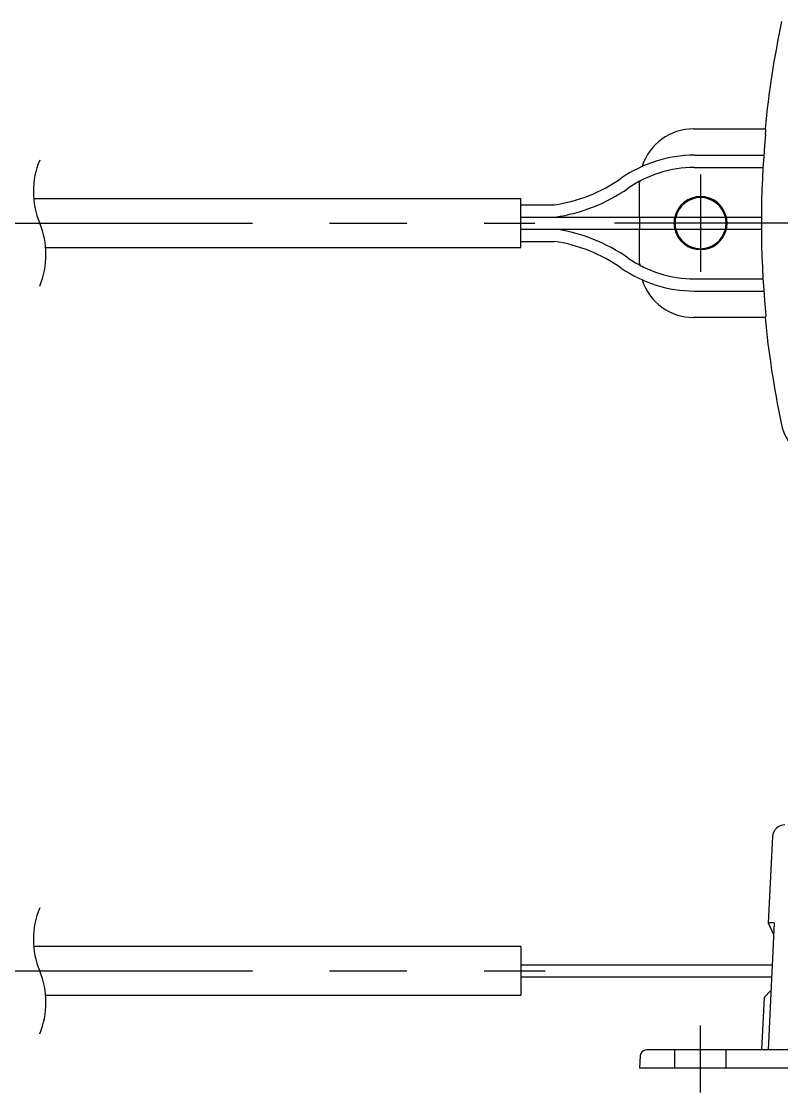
# Model space of a CAD drawing. Extents: x -48 to 334, y -80 to 81.
# Drawn here: x 158.9 to 221.4, y -10 to 78 of the extents above; entities that cross this region are included whole.
import ezdxf

# ---------------------------------------------------------------- set-up
doc = ezdxf.new("R2010")
doc.units = 0
doc.linetypes.add('CENTER', pattern=[50.8, 31.75, -6.35, 6.35, -6.35])
doc.linetypes.add('DASHED', pattern=[19.05, 12.7, -6.35])
doc.layers.get('0').update_dxf_attribs({"linetype": 'CONTINUOUS'})
doc.layers.add('CENTER', color=1, linetype='CENTER')

msp = doc.modelspace()

# ---------------------------------------------------------------- linework, layer by layer
at = {"color": 7, "linetype": 'CONTINUOUS'}
for p, q in [((214.126, 69.202), (220.004, 69.202)), ((220.004, 69.202), (220.052, 69.148)), ((220.038, 68.728), (220.059, 69.105)), ((214.204, 67.032), (219.901, 67.032)), ((214.204, 66.032), (219.837, 66.032)), ((209.706, 61.952), (209.706, 64.782)), ((199.934, 63.452), (159.932, 63.452)), ((199.934, 59.452), (199.934, 63.452)), ((199.934, 62.952), (202.701, 62.952)), ((199.934, 61.952), (219.708, 61.952)), ((199.934, 60.952), (219.708, 60.952)), ((209.706, 58.122), (209.706, 60.952)), ((199.934, 59.952), (202.701, 59.952)), ((160.915, 59.452), (199.934, 59.452)), ((214.204, 56.872), (219.837, 56.872)), ((214.204, 55.872), (219.901, 55.872)), ((220.004, 53.702), (214.126, 53.702)), ((220.004, 53.702), (220.052, 53.756)), ((220.038, 54.176), (220.059, 53.799)), ((220.626, 11.052), (220.254, 3.947)), ((220.254, 3.947), (220.703, 3.001)), ((220.747, 3.947), (220.254, 3.947)), ((220.747, 3.947), (220.26, -6.5)), ((199.934, 2), (159.932, 2)), ((199.934, 2), (199.934, -2)), ((199.934, 0.5), (220.599, 0.5)), ((199.934, -0.5), (220.552, -0.5)), ((220.488, -1.618), (219.933, -2.173)), ((160.915, -2), (199.934, -2)), ((219.933, -2.173), (219.706, -6.5)), ((209.76, -6.974), (209.706, -8)), ((289.153, -6.5), (210.259, -6.5)), ((289.706, -8), (209.706, -8))]:
    msp.add_line(p, q, dxfattribs=at)
at = {"color": 3, "linetype": 'DASHED'}
for p, q in [((209.706, 61.952), (209.706, 60.952)), ((212.606, -8), (212.606, -6.5)), ((216.806, -8), (216.806, -6.5))]:
    msp.add_line(p, q, dxfattribs=at)
at = {"color": 7, "linetype": 'CONTINUOUS'}
for centre, radius, start, end in [((301.127, 61.233), 81.513, 168.1096, 174.3899), ((214.126, 64.782), 4.42, 90, 162.44889), ((299.706, 61.452), 80, 174.78205, 185.21795), ((219.956, 69.111), 0.103, 356.38175, 20.93056), ((214.204, 56.532), 10.5, 90, 124.93847), ((214.204, 56.532), 9.5, 90, 124.93847), ((200.786, 75.738), 12.928, 278.51586, 304.93847), ((200.786, 75.738), 13.928, 278.20392, 304.93847), ((214.126, 64.782), 4.42, 178.45928, 180), ((214.706, 61.452), 2.18, 13.25927, 166.74073), ((214.706, 61.452), 2.1, 13.77415, 166.22585), ((200.786, 47.166), 13.928, 55.06153, 81.79608), ((214.706, 61.452), 2.18, 193.25927, 346.74073), ((214.706, 61.452), 2.1, 193.77415, 346.22585), ((200.786, 47.166), 12.928, 55.06153, 81.48414), ((214.204, 66.372), 9.5, 235.06153, 270), ((214.126, 58.122), 4.42, 180, 181.54072), ((214.204, 66.372), 10.5, 235.06153, 270), ((214.126, 58.122), 4.42, 197.55111, 270), ((299.709, 61.452), 80.081, 185.5539, 191.83781), ((219.956, 53.793), 0.103, 339.06944, 3.61825), ((225.66, 45.858), 4.409, 190.90403, 272.00353), ((221.625, 11), 1, 90.00044, 176.99955), ((210.259, -7), 0.5, 89.99952, 177.00036)]:
    msp.add_arc(centre, radius, start, end, dxfattribs=at)
at = {"color": 3, "linetype": 'CONTINUOUS'}
for centre, start, end in [((166.633, 64.04), 157.38014, 202.61986), ((154.213, 58.865), 337.38014, 22.61986), ((166.633, 2.587), 157.38014, 202.61986), ((154.213, -2.587), 337.38014, 22.61986)]:
    msp.add_arc(centre, 6.727, start, end, dxfattribs=at)
at = {"color": 3, "linetype": 'DASHED'}
for radius, start, end in [(2.18, 166.74073, 193.25927), (2.1, 166.22585, 193.77415), (2.1, 346.22585, 13.77415), (2.18, 346.74073, 13.25927)]:
    msp.add_arc((214.706, 61.452), radius, start, end, dxfattribs=at)
at = {"layer": 'CENTER', "color": 1, "linetype": 'CENTER'}
for p, q in [((214.706, 65.452), (214.706, 57.452)), ((44.542, 61.452), (201.083, 61.452)), ((44.542, 0), (201.934, 0)), ((214.706, -10), (214.706, -4.5))]:
    msp.add_line(p, q, dxfattribs=at)
at = {"layer": 'CENTER', "color": 1, "linetype": 'CONTINUOUS'}
msp.add_line((291.785, 61.452), (207.628, 61.452), dxfattribs=at)

doc.saveas('drawing.dxf')
